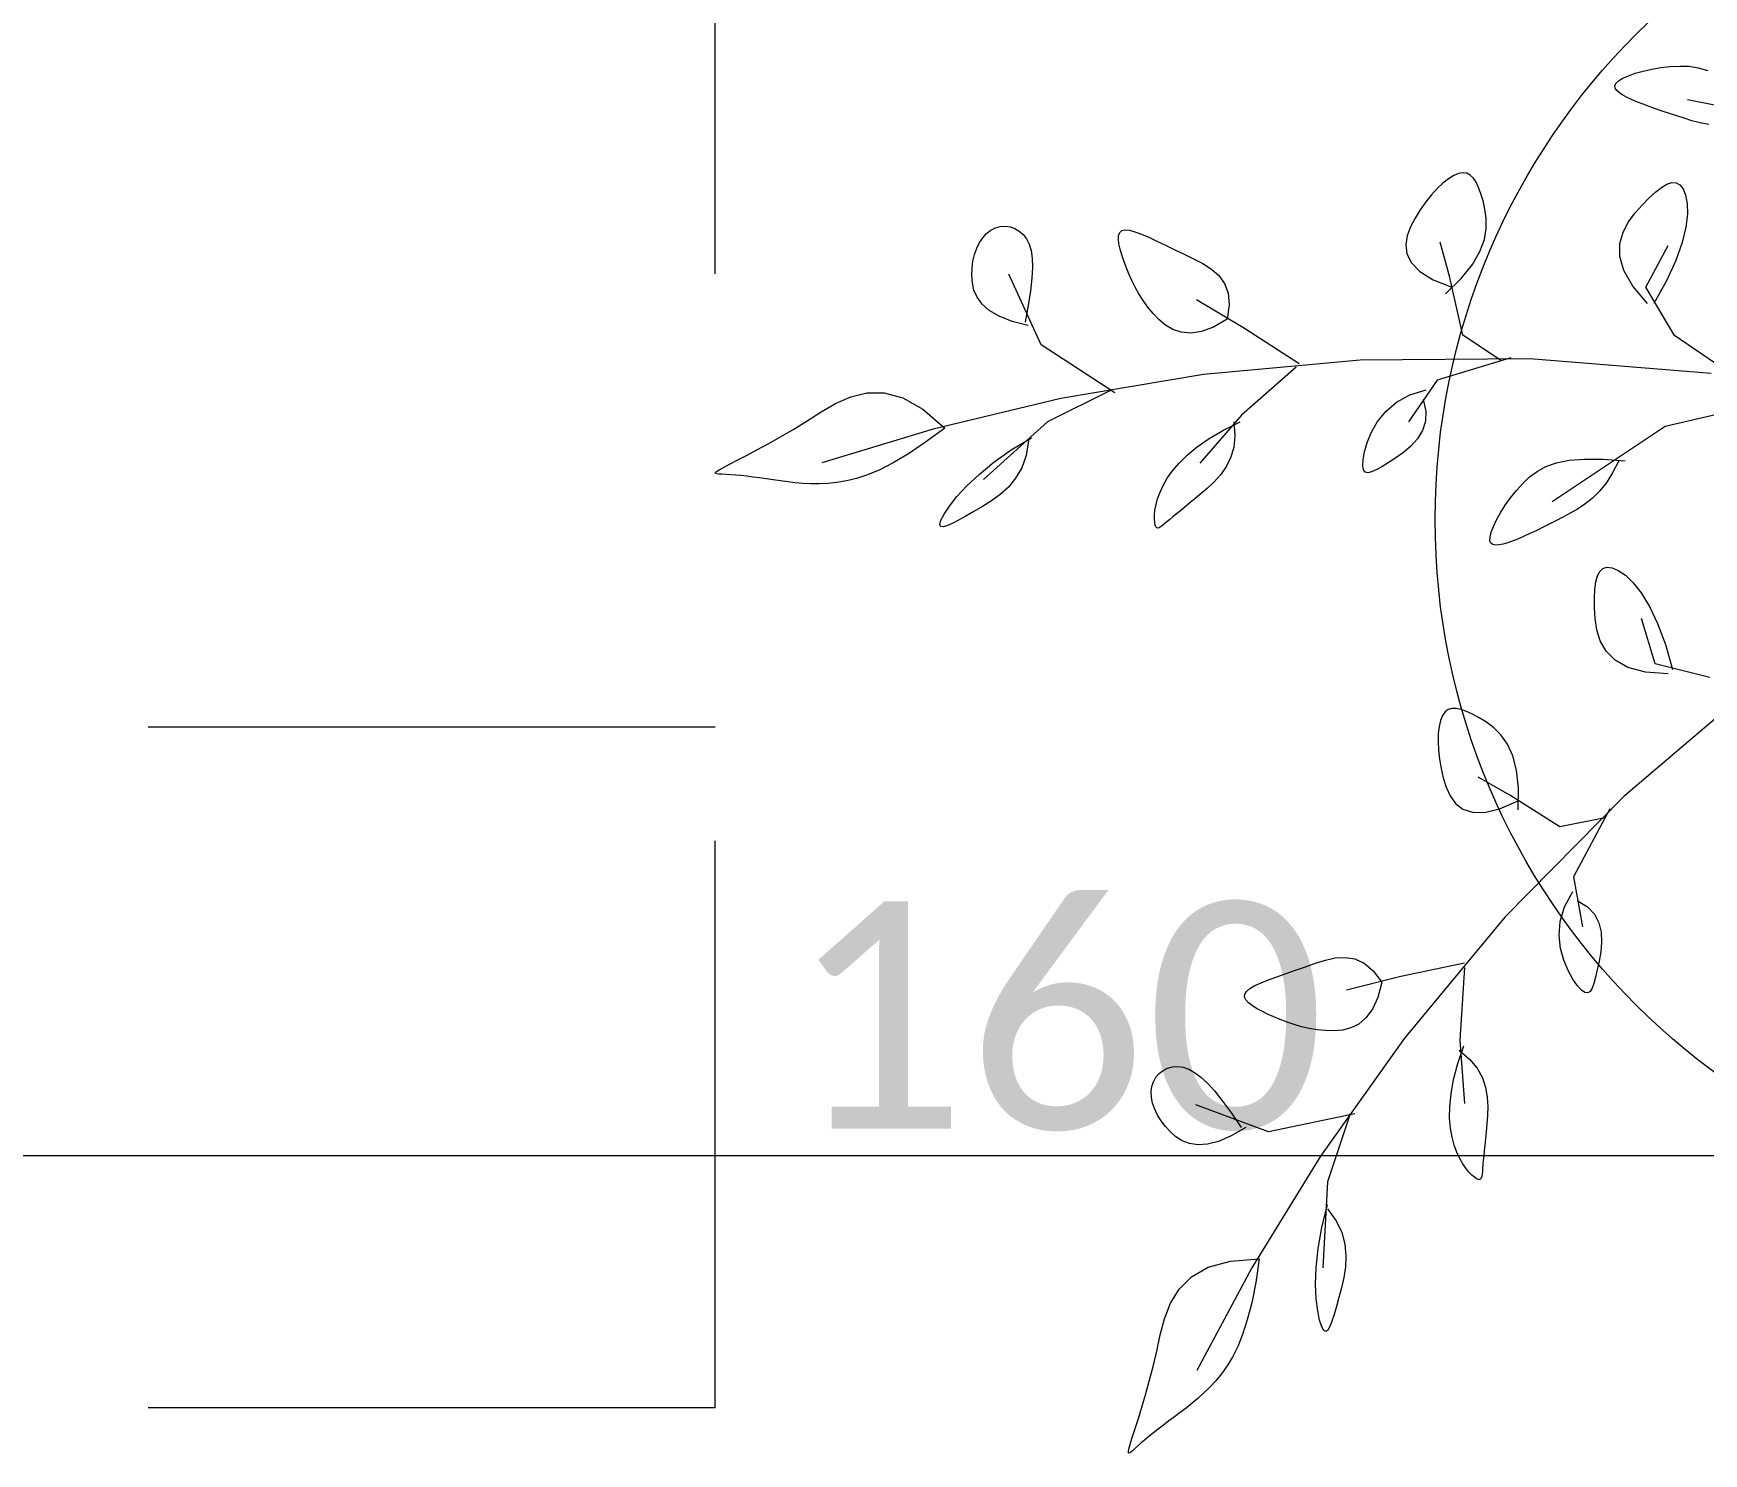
# Model space of a CAD drawing. Header units: centimetres. Extents: x -26724 to 60145, y -23645 to 6771.
# Drawn here: x -19340.1 to -19266.5, y 998.9 to 1061.5 of the extents above; entities that cross this region are included whole.
import ezdxf

# ---------------------------------------------------------------- set-up
doc = ezdxf.new("R2010")
doc.units = ezdxf.units.CM
for name, pattern in [('AUSGEZOGEN', [0]), ('DALEKOVOD_VN', [5, 2.5, -2.5]), ('PUNKT2_S9', [0.35, 0.15, -0.1, 0, -0.1])]:
    doc.linetypes.add(name, pattern=pattern)
doc.layers.add('3.IZGLED 2', color=7, linetype='Continuous', lineweight=9, true_color=0x4a4a4a)
doc.layers.add('4.KOTE', color=88, linetype='Continuous', lineweight=15)
doc.layers.add('Moebel', color=252, linetype='PUNKT2_S9', lineweight=13)
doc.styles.get("Standard").update_dxf_attribs({"font": 'calibri.ttf'})
doc.dimstyles.new('ja 1 50', dxfattribs={"dimtxt": 10, "dimasz": 5, "dimexe": 5, "dimexo": 5, "dimgap": 1, "dimtad": 1, "dimdec": 0, "dimtxsty": 'Standard', "dimblk": 'ARCHTICK', "dimcen": 2.5, "dimclrd": 256, "dimclrt": 7, "dimadec": 0, "dimazin": 0, "dimtfac": 1, "dimtdec": 0, "dimtix": 1, "dimtmove": 1, "dimatfit": 3, "dimldrblk": 'ARCHTICK', "dimfxl": 10, "dimfxlon": 1, "dimlwd": 0, "dimlwe": 9, "dimarcsym": 0})

# ---------------------------------------------------------------- blocks, each defined once
blk = doc.blocks.new('ggggt')
at = {"layer": 'Moebel', "color": 91, "linetype": 'AUSGEZOGEN', "lineweight": 18, "transparency": 33554687}
for p, q in [((1545.547, 2009.47, 13.5), (1545.733, 2009.584, 13.5)), ((1545.733, 2009.584, 13.5), (1545.983, 2009.696, 13.5)), ((1545.983, 2009.696, 13.5), (1546.287, 2009.804, 13.5)), ((1546.287, 2009.804, 13.5), (1546.634, 2009.902, 13.5)), ((1546.634, 2009.902, 13.5), (1547.014, 2009.987, 13.5)), ((1547.014, 2009.987, 13.5), (1547.417, 2010.055, 13.5)), ((1547.417, 2010.055, 13.5), (1547.831, 2010.101, 13.5)), ((1547.831, 2010.101, 13.5), (1548.246, 2010.121, 13.5)), ((1548.246, 2010.121, 13.5), (1548.656, 2010.109, 13.5)), ((1548.656, 2010.109, 13.5), (1549.066, 2010.049, 13.5)), ((1549.066, 2010.049, 13.5), (1549.488, 2009.923, 13.5)), ((1545.388, 2009.251, 13.5), (1545.434, 2009.359, 13.5)), ((1545.403, 2009.145, 13.5), (1545.388, 2009.251, 13.5)), ((1545.472, 2009.041, 13.5), (1545.403, 2009.145, 13.5)), ((1545.434, 2009.359, 13.5), (1545.547, 2009.47, 13.5)), ((1545.588, 2008.938, 13.5), (1545.472, 2009.041, 13.5)), ((1545.744, 2008.837, 13.5), (1545.588, 2008.938, 13.5)), ((1545.933, 2008.736, 13.5), (1545.744, 2008.837, 13.5)), ((1546.147, 2008.636, 13.5), (1545.933, 2008.736, 13.5)), ((1546.381, 2008.536, 13.5), (1546.147, 2008.636, 13.5)), ((1546.633, 2008.435, 13.5), (1546.381, 2008.536, 13.5)), ((1546.901, 2008.335, 13.5), (1546.633, 2008.435, 13.5)), ((1547.184, 2008.233, 13.5), (1546.901, 2008.335, 13.5)), ((1547.481, 2008.131, 13.5), (1547.184, 2008.233, 13.5)), ((1547.792, 2008.028, 13.5), (1547.481, 2008.131, 13.5)), ((1554.456, 2007.463, 13.5), (1548.584, 2008.639, 13.5)), ((1548.114, 2007.924, 13.5), (1547.792, 2008.028, 13.5)), ((1548.446, 2007.818, 13.5), (1548.114, 2007.924, 13.5)), ((1548.789, 2007.713, 13.5), (1548.446, 2007.818, 13.5)), ((1549.147, 2007.617, 13.5), (1548.789, 2007.713, 13.5)), ((1549.527, 2007.541, 13.5), (1549.147, 2007.617, 13.5)), ((1538.055, 2005.151, 13.5), (1537.809, 2004.957, 13.5)), ((1538.288, 2005.296, 13.5), (1538.055, 2005.151, 13.5)), ((1538.502, 2005.387, 13.5), (1538.288, 2005.296, 13.5)), ((1538.694, 2005.419, 13.5), (1538.502, 2005.387, 13.5)), ((1538.864, 2005.394, 13.5), (1538.694, 2005.419, 13.5)), ((1539.015, 2005.314, 13.5), (1538.864, 2005.394, 13.5)), ((1539.15, 2005.182, 13.5), (1539.015, 2005.314, 13.5)), ((1539.27, 2004.999, 13.5), (1539.15, 2005.182, 13.5)), ((1537.3, 2004.439, 13.5), (1537.049, 2004.127, 13.5)), ((1537.555, 2004.717, 13.5), (1537.3, 2004.439, 13.5)), ((1537.809, 2004.957, 13.5), (1537.555, 2004.717, 13.5)), ((1539.38, 2004.768, 13.5), (1539.27, 2004.999, 13.5)), ((1539.481, 2004.492, 13.5), (1539.38, 2004.768, 13.5)), ((1539.576, 2004.172, 13.5), (1539.481, 2004.492, 13.5)), ((1546.906, 2004.31, 13.5), (1547.188, 2004.568, 13.5)), ((1547.188, 2004.568, 13.5), (1547.447, 2004.771, 13.5)), ((1547.447, 2004.771, 13.5), (1547.684, 2004.911, 13.5)), ((1547.684, 2004.911, 13.5), (1547.898, 2004.981, 13.5)), ((1547.898, 2004.981, 13.5), (1548.088, 2004.974, 13.5)), ((1548.088, 2004.974, 13.5), (1548.253, 2004.885, 13.5)), ((1548.253, 2004.885, 13.5), (1548.394, 2004.707, 13.5)), ((1548.394, 2004.707, 13.5), (1548.507, 2004.433, 13.5)), ((1548.507, 2004.433, 13.5), (1548.577, 2004.06, 13.5)), ((1536.808, 2003.785, 13.5), (1536.582, 2003.42, 13.5)), ((1537.049, 2004.127, 13.5), (1536.808, 2003.785, 13.5)), ((1539.663, 2003.811, 13.5), (1539.576, 2004.172, 13.5)), ((1539.72, 2003.408, 13.5), (1539.663, 2003.811, 13.5)), ((1545.987, 2003.247, 13.5), (1546.286, 2003.647, 13.5)), ((1546.286, 2003.647, 13.5), (1546.603, 2004.001, 13.5)), ((1546.603, 2004.001, 13.5), (1546.906, 2004.31, 13.5)), ((1548.577, 2004.06, 13.5), (1548.587, 2003.588, 13.5)), ((1517.873, 2002.882, 13.5), (1518.075, 2002.984, 13.5)), ((1518.075, 2002.984, 13.5), (1518.289, 2003.041, 13.5)), ((1518.289, 2003.041, 13.5), (1518.507, 2003.056, 13.5)), ((1518.507, 2003.056, 13.5), (1518.724, 2003.029, 13.5)), ((1518.724, 2003.029, 13.5), (1518.934, 2002.959, 13.5)), ((1518.934, 2002.959, 13.5), (1519.129, 2002.848, 13.5)), ((1523.65, 2002.865, 13.5), (1523.791, 2002.9, 13.5)), ((1523.791, 2002.9, 13.5), (1523.986, 2002.883, 13.5)), ((1536.382, 2003.036, 13.5), (1536.234, 2002.64, 13.5)), ((1536.582, 2003.42, 13.5), (1536.382, 2003.036, 13.5)), ((1539.635, 2002.476, 13.5), (1539.72, 2002.963, 13.5)), ((1539.72, 2002.963, 13.5), (1539.72, 2003.408, 13.5)), ((1545.748, 2002.796, 13.5), (1545.987, 2003.247, 13.5)), ((1548.518, 2003.013, 13.5), (1548.354, 2002.334, 13.5)), ((1548.587, 2003.588, 13.5), (1548.518, 2003.013, 13.5)), ((1517.256, 2002.085, 13.5), (1517.377, 2002.334, 13.5)), ((1517.377, 2002.334, 13.5), (1517.522, 2002.553, 13.5)), ((1517.522, 2002.553, 13.5), (1517.687, 2002.737, 13.5)), ((1517.687, 2002.737, 13.5), (1517.873, 2002.882, 13.5)), ((1519.129, 2002.848, 13.5), (1519.305, 2002.696, 13.5)), ((1519.305, 2002.696, 13.5), (1519.453, 2002.503, 13.5)), ((1519.453, 2002.503, 13.5), (1519.569, 2002.27, 13.5)), ((1519.569, 2002.27, 13.5), (1519.651, 2001.988, 13.5)), ((1523.503, 2002.482, 13.5), (1523.511, 2002.65, 13.5)), ((1523.527, 2002.281, 13.5), (1523.503, 2002.482, 13.5)), ((1523.511, 2002.65, 13.5), (1523.558, 2002.78, 13.5)), ((1523.58, 2002.052, 13.5), (1523.527, 2002.281, 13.5)), ((1523.558, 2002.78, 13.5), (1523.65, 2002.865, 13.5)), ((1523.986, 2002.883, 13.5), (1524.23, 2002.817, 13.5)), ((1524.23, 2002.817, 13.5), (1524.517, 2002.711, 13.5)), ((1524.517, 2002.711, 13.5), (1524.842, 2002.571, 13.5)), ((1524.842, 2002.571, 13.5), (1525.199, 2002.405, 13.5)), ((1525.199, 2002.405, 13.5), (1525.581, 2002.221, 13.5)), ((1525.581, 2002.221, 13.5), (1525.982, 2002.025, 13.5)), ((1536.234, 2002.64, 13.5), (1536.169, 2002.238, 13.5)), ((1536.169, 2002.238, 13.5), (1536.22, 2001.836, 13.5)), ((1538.118, 2000.801, 13.5), (1537.692, 2002.358, 13.5)), ((1539.44, 2001.944, 13.5), (1539.635, 2002.476, 13.5)), ((1545.605, 2001.727, 13.5), (1545.607, 2002.291, 13.5)), ((1545.607, 2002.291, 13.5), (1545.748, 2002.796, 13.5)), ((1546.749, 2000.369, 13.5), (1547.737, 2002.208, 13.5)), ((1548.354, 2002.334, 13.5), (1548.077, 2001.549, 13.5)), ((1517.048, 2001.209, 13.5), (1517.09, 2001.518, 13.5)), ((1517.09, 2001.518, 13.5), (1517.159, 2001.812, 13.5)), ((1517.159, 2001.812, 13.5), (1517.256, 2002.085, 13.5)), ((1519.651, 2001.988, 13.5), (1519.699, 2001.65, 13.5)), ((1519.699, 2001.65, 13.5), (1519.71, 2001.247, 13.5)), ((1523.654, 2001.801, 13.5), (1523.58, 2002.052, 13.5)), ((1523.745, 2001.533, 13.5), (1523.654, 2001.801, 13.5)), ((1523.848, 2001.254, 13.5), (1523.745, 2001.533, 13.5)), ((1525.982, 2002.025, 13.5), (1526.398, 2001.825, 13.5)), ((1526.398, 2001.825, 13.5), (1526.818, 2001.625, 13.5)), ((1526.818, 2001.625, 13.5), (1527.227, 2001.412, 13.5)), ((1536.22, 2001.836, 13.5), (1536.417, 2001.442, 13.5)), ((1536.417, 2001.442, 13.5), (1536.792, 2001.061, 13.5)), ((1539.106, 2001.369, 13.5), (1539.44, 2001.944, 13.5)), ((1545.782, 2001.102, 13.5), (1545.605, 2001.727, 13.5)), ((1548.077, 2001.549, 13.5), (1547.67, 2000.655, 13.5)), ((1517.037, 2000.89, 13.5), (1517.048, 2001.209, 13.5)), ((1517.061, 2000.566, 13.5), (1517.037, 2000.89, 13.5)), ((1520.094, 1997.834, 13.5), (1518.676, 2000.948, 13.5)), ((1519.686, 2000.772, 13.5), (1519.624, 2000.215, 13.5)), ((1519.71, 2001.247, 13.5), (1519.686, 2000.772, 13.5)), ((1523.965, 2000.966, 13.5), (1523.848, 2001.254, 13.5)), ((1524.095, 2000.672, 13.5), (1523.965, 2000.966, 13.5)), ((1527.227, 2001.412, 13.5), (1527.603, 2001.17, 13.5)), ((1527.603, 2001.17, 13.5), (1527.927, 2000.882, 13.5)), ((1527.927, 2000.882, 13.5), (1528.178, 2000.534, 13.5)), ((1536.792, 2001.061, 13.5), (1537.376, 2000.7, 13.5)), ((1537.376, 2000.7, 13.5), (1538.2, 2000.365, 13.5)), ((1537.917, 2000.082, 13.5), (1538.608, 2000.748, 13.5)), ((1538.686, 1998.254, 13.5), (1538.118, 2000.801, 13.5)), ((1538.608, 2000.748, 13.5), (1539.106, 2001.369, 13.5)), ((1546.177, 2000.411, 13.5), (1545.782, 2001.102, 13.5)), ((1517.133, 2000.242, 13.5), (1517.061, 2000.566, 13.5)), ((1517.271, 1999.926, 13.5), (1517.133, 2000.242, 13.5)), ((1519.624, 2000.215, 13.5), (1519.524, 1999.569, 13.5)), ((1524.243, 2000.376, 13.5), (1524.095, 2000.672, 13.5)), ((1524.408, 2000.078, 13.5), (1524.243, 2000.376, 13.5)), ((1524.594, 1999.783, 13.5), (1524.408, 2000.078, 13.5)), ((1528.178, 2000.534, 13.5), (1528.337, 2000.108, 13.5)), ((1528.337, 2000.108, 13.5), (1528.384, 1999.588, 13.5)), ((1546.831, 1999.65, 13.5), (1546.177, 2000.411, 13.5)), ((1548.024, 1998.246, 13.5), (1546.749, 2000.369, 13.5)), ((1547.67, 2000.655, 13.5), (1547.114, 1999.65, 13.5)), ((1517.491, 1999.624, 13.5), (1517.271, 1999.926, 13.5)), ((1517.81, 1999.342, 13.5), (1517.491, 1999.624, 13.5)), ((1518.244, 1999.087, 13.5), (1517.81, 1999.342, 13.5)), ((1519.524, 1999.569, 13.5), (1519.385, 1998.825, 13.5)), ((1524.801, 1999.492, 13.5), (1524.594, 1999.783, 13.5)), ((1525.032, 1999.209, 13.5), (1524.801, 1999.492, 13.5)), ((1525.289, 1998.939, 13.5), (1525.032, 1999.209, 13.5)), ((1529.066, 1998.545, 13.5), (1526.943, 1999.82, 13.5)), ((1528.384, 1999.588, 13.5), (1528.298, 1998.959, 13.5)), ((1518.811, 1998.865, 13.5), (1518.244, 1999.087, 13.5)), ((1519.527, 1998.683, 13.5), (1518.811, 1998.865, 13.5)), ((1525.578, 1998.698, 13.5), (1525.289, 1998.939, 13.5)), ((1525.903, 1998.505, 13.5), (1525.578, 1998.698, 13.5)), ((1526.272, 1998.381, 13.5), (1525.903, 1998.505, 13.5)), ((1527.697, 1998.615, 13.5), (1527.163, 1998.417, 13.5)), ((1528.298, 1998.959, 13.5), (1527.697, 1998.615, 13.5)), ((1528.298, 1998.959, 13.5), (1528.298, 1998.959, 13.5)), ((1531.472, 1996.987, 13.5), (1529.066, 1998.545, 13.5)), ((1523.349, 1995.709, 13.5), (1520.094, 1997.834, 13.5)), ((1526.69, 1998.345, 13.5), (1526.272, 1998.381, 13.5)), ((1527.163, 1998.417, 13.5), (1526.69, 1998.345, 13.5)), ((1540.385, 1997.121, 13.5), (1538.686, 1998.254, 13.5)), ((1550.713, 1996.405, 13.5), (1548.024, 1998.246, 13.5)), ((1534.162, 1997.149, 13.5), (1527.256, 1996.516, 13.5)), ((1541.636, 1997.214, 13.5), (1534.162, 1997.149, 13.5)), ((1540.809, 1997.262, 13.5), (1537.556, 1996.274, 13.5)), ((1549.633, 1996.568, 13.5), (1541.636, 1997.214, 13.5)), ((1527.256, 1996.516, 13.5), (1520.966, 1995.456, 13.5)), ((1531.331, 1996.846, 13.5), (1528.928, 1994.726, 13.5)), ((1537.556, 1996.274, 13.5), (1536.285, 1994.436, 13.5)), ((1511.032, 1995.243, 13.5), (1511.702, 1995.54, 13.5)), ((1511.702, 1995.54, 13.5), (1512.413, 1995.714, 13.5)), ((1512.413, 1995.714, 13.5), (1513.175, 1995.714, 13.5)), ((1513.175, 1995.714, 13.5), (1513.996, 1995.489, 13.5)), ((1523.208, 1995.851, 13.5), (1520.379, 1994.438, 13.5)), ((1535.756, 1995.294, 13.5), (1536.347, 1995.619, 13.5)), ((1536.347, 1995.619, 13.5), (1537.072, 1995.839, 13.5)), ((1509.78, 1994.483, 13.5), (1510.395, 1994.873, 13.5)), ((1510.395, 1994.873, 13.5), (1511.032, 1995.243, 13.5)), ((1513.996, 1995.489, 13.5), (1514.885, 1994.988, 13.5)), ((1514.885, 1994.988, 13.5), (1515.852, 1994.159, 13.5)), ((1520.966, 1995.456, 13.5), (1515.34, 1994.111, 13.5)), ((1534.922, 1994.447, 13.5), (1535.285, 1994.894, 13.5)), ((1535.285, 1994.894, 13.5), (1535.756, 1995.294, 13.5)), ((1536.931, 1995.415, 13.5), (1537.062, 1994.91, 13.5)), ((1537.062, 1994.91, 13.5), (1537.047, 1994.456, 13.5)), ((1553.004, 1995.474, 13.5), (1547.603, 1994.232, 13.5)), ((1508.609, 1993.775, 13.5), (1509.184, 1994.114, 13.5)), ((1509.184, 1994.114, 13.5), (1509.78, 1994.483, 13.5)), ((1515.34, 1994.111, 13.5), (1510.424, 1992.623, 13.5)), ((1515.852, 1994.159, 13.5), (1515.002, 1993.534, 13.5)), ((1515.852, 1994.159, 13.5), (1515.852, 1994.159, 13.5)), ((1520.379, 1994.438, 13.5), (1517.552, 1991.894, 13.5)), ((1528.928, 1994.726, 13.5), (1527.09, 1992.605, 13.5)), ((1527.502, 1993.692, 13.5), (1528.13, 1994.061, 13.5)), ((1528.13, 1994.061, 13.5), (1528.868, 1994.431, 13.5)), ((1528.585, 1994.431, 13.5), (1528.635, 1993.833, 13.5)), ((1534.654, 1993.98, 13.5), (1534.922, 1994.447, 13.5)), ((1537.047, 1994.456, 13.5), (1536.914, 1994.049, 13.5)), ((1547.603, 1994.232, 13.5), (1542.619, 1990.912, 13.5)), ((1507.561, 1993.192, 13.5), (1508.066, 1993.468, 13.5)), ((1508.066, 1993.468, 13.5), (1508.609, 1993.775, 13.5)), ((1515.002, 1993.534, 13.5), (1514.247, 1993.029, 13.5)), ((1518.78, 1993.194, 13.5), (1519.673, 1993.732, 13.5)), ((1519.531, 1993.59, 13.5), (1519.428, 1992.952, 13.5)), ((1526.535, 1992.968, 13.5), (1526.974, 1993.327, 13.5)), ((1526.974, 1993.327, 13.5), (1527.502, 1993.692, 13.5)), ((1528.635, 1993.833, 13.5), (1528.583, 1993.308, 13.5)), ((1534.352, 1993.105, 13.5), (1534.468, 1993.523, 13.5)), ((1534.468, 1993.523, 13.5), (1534.654, 1993.98, 13.5)), ((1536.397, 1993.368, 13.5), (1536.068, 1993.088, 13.5)), ((1536.688, 1993.688, 13.5), (1536.397, 1993.368, 13.5)), ((1536.914, 1994.049, 13.5), (1536.688, 1993.688, 13.5)), ((1506.36, 1992.564, 13.5), (1506.7, 1992.74, 13.5)), ((1506.7, 1992.74, 13.5), (1507.103, 1992.949, 13.5)), ((1507.103, 1992.949, 13.5), (1507.561, 1993.192, 13.5)), ((1513.576, 1992.629, 13.5), (1512.977, 1992.323, 13.5)), ((1514.247, 1993.029, 13.5), (1513.576, 1992.629, 13.5)), ((1517.356, 1992.118, 13.5), (1518.01, 1992.652, 13.5)), ((1518.01, 1992.652, 13.5), (1518.78, 1993.194, 13.5)), ((1519.428, 1992.952, 13.5), (1519.236, 1992.408, 13.5)), ((1525.886, 1992.275, 13.5), (1526.175, 1992.617, 13.5)), ((1526.175, 1992.617, 13.5), (1526.535, 1992.968, 13.5)), ((1528.448, 1992.847, 13.5), (1528.248, 1992.445, 13.5)), ((1528.583, 1993.308, 13.5), (1528.448, 1992.847, 13.5)), ((1534.279, 1992.489, 13.5), (1534.293, 1992.752, 13.5)), ((1534.293, 1992.752, 13.5), (1534.352, 1993.105, 13.5)), ((1535.401, 1992.633, 13.5), (1535.113, 1992.456, 13.5)), ((1535.727, 1992.844, 13.5), (1535.401, 1992.633, 13.5)), ((1536.068, 1993.088, 13.5), (1535.727, 1992.844, 13.5)), ((1542.351, 1992.459, 13.5), (1542.815, 1992.623, 13.5)), ((1542.815, 1992.623, 13.5), (1543.376, 1992.737, 13.5)), ((1543.376, 1992.737, 13.5), (1544.055, 1992.794, 13.5)), ((1544.055, 1992.794, 13.5), (1544.871, 1992.79, 13.5)), ((1544.871, 1992.79, 13.5), (1545.846, 1992.719, 13.5)), ((1545.563, 1992.719, 13.5), (1545.289, 1992.184, 13.5)), ((1505.73, 1992.187, 13.5), (1505.782, 1992.239, 13.5)), ((1505.736, 1992.155, 13.5), (1505.73, 1992.187, 13.5)), ((1505.794, 1992.137, 13.5), (1505.736, 1992.155, 13.5)), ((1505.782, 1992.239, 13.5), (1505.901, 1992.316, 13.5)), ((1505.897, 1992.128, 13.5), (1505.794, 1992.137, 13.5)), ((1506.038, 1992.123, 13.5), (1505.897, 1992.128, 13.5)), ((1505.901, 1992.316, 13.5), (1506.092, 1992.423, 13.5)), ((1506.21, 1992.116, 13.5), (1506.038, 1992.123, 13.5)), ((1506.092, 1992.423, 13.5), (1506.36, 1992.564, 13.5)), ((1506.408, 1992.104, 13.5), (1506.21, 1992.116, 13.5)), ((1506.627, 1992.086, 13.5), (1506.408, 1992.104, 13.5)), ((1506.867, 1992.062, 13.5), (1506.627, 1992.086, 13.5)), ((1507.124, 1992.033, 13.5), (1506.867, 1992.062, 13.5)), ((1507.397, 1992, 13.5), (1507.124, 1992.033, 13.5)), ((1507.683, 1991.962, 13.5), (1507.397, 1992, 13.5)), ((1507.98, 1991.922, 13.5), (1507.683, 1991.962, 13.5)), ((1508.285, 1991.879, 13.5), (1507.98, 1991.922, 13.5)), ((1508.599, 1991.834, 13.5), (1508.285, 1991.879, 13.5)), ((1511.955, 1991.934, 13.5), (1511.509, 1991.827, 13.5)), ((1512.441, 1992.095, 13.5), (1511.955, 1991.934, 13.5)), ((1512.977, 1992.323, 13.5), (1512.441, 1992.095, 13.5)), ((1516.814, 1991.608, 13.5), (1517.356, 1992.118, 13.5)), ((1518.971, 1991.947, 13.5), (1518.649, 1991.557, 13.5)), ((1519.236, 1992.408, 13.5), (1518.971, 1991.947, 13.5)), ((1525.475, 1991.628, 13.5), (1525.655, 1991.945, 13.5)), ((1525.655, 1991.945, 13.5), (1525.886, 1992.275, 13.5)), ((1528, 1992.094, 13.5), (1527.722, 1991.786, 13.5)), ((1528.248, 1992.445, 13.5), (1528, 1992.094, 13.5)), ((1534.31, 1992.313, 13.5), (1534.279, 1992.489, 13.5)), ((1534.385, 1992.216, 13.5), (1534.31, 1992.313, 13.5)), ((1534.502, 1992.189, 13.5), (1534.385, 1992.216, 13.5)), ((1534.663, 1992.226, 13.5), (1534.502, 1992.189, 13.5)), ((1534.867, 1992.317, 13.5), (1534.663, 1992.226, 13.5)), ((1535.113, 1992.456, 13.5), (1534.867, 1992.317, 13.5)), ((1541.332, 1991.721, 13.5), (1541.63, 1992.002, 13.5)), ((1541.63, 1992.002, 13.5), (1541.962, 1992.25, 13.5)), ((1541.962, 1992.25, 13.5), (1542.351, 1992.459, 13.5)), ((1545.289, 1992.184, 13.5), (1544.999, 1991.736, 13.5)), ((1508.92, 1991.79, 13.5), (1508.599, 1991.834, 13.5)), ((1509.25, 1991.751, 13.5), (1508.92, 1991.79, 13.5)), ((1509.591, 1991.721, 13.5), (1509.25, 1991.751, 13.5)), ((1509.945, 1991.703, 13.5), (1509.591, 1991.721, 13.5)), ((1510.312, 1991.701, 13.5), (1509.945, 1991.703, 13.5)), ((1510.693, 1991.718, 13.5), (1510.312, 1991.701, 13.5)), ((1511.091, 1991.758, 13.5), (1510.693, 1991.718, 13.5)), ((1511.509, 1991.827, 13.5), (1511.091, 1991.758, 13.5)), ((1516.049, 1990.716, 13.5), (1516.38, 1991.135, 13.5)), ((1516.38, 1991.135, 13.5), (1516.814, 1991.608, 13.5)), ((1518.287, 1991.227, 13.5), (1517.902, 1990.946, 13.5)), ((1518.649, 1991.557, 13.5), (1518.287, 1991.227, 13.5)), ((1525.231, 1991.044, 13.5), (1525.335, 1991.327, 13.5)), ((1525.335, 1991.327, 13.5), (1525.475, 1991.628, 13.5)), ((1527.149, 1991.273, 13.5), (1526.887, 1991.054, 13.5)), ((1527.432, 1991.515, 13.5), (1527.149, 1991.273, 13.5)), ((1527.722, 1991.786, 13.5), (1527.432, 1991.515, 13.5)), ((1540.792, 1991.087, 13.5), (1541.053, 1991.413, 13.5)), ((1541.053, 1991.413, 13.5), (1541.332, 1991.721, 13.5)), ((1544.695, 1991.364, 13.5), (1544.381, 1991.056, 13.5)), ((1544.999, 1991.736, 13.5), (1544.695, 1991.364, 13.5)), ((1515.817, 1990.363, 13.5), (1516.049, 1990.716, 13.5)), ((1517.129, 1990.48, 13.5), (1516.772, 1990.276, 13.5)), ((1517.511, 1990.7, 13.5), (1517.129, 1990.48, 13.5)), ((1517.902, 1990.946, 13.5), (1517.511, 1990.7, 13.5)), ((1525.091, 1990.332, 13.5), (1525.113, 1990.544, 13.5)), ((1525.113, 1990.544, 13.5), (1525.159, 1990.782, 13.5)), ((1525.159, 1990.782, 13.5), (1525.231, 1991.044, 13.5)), ((1526.06, 1990.372, 13.5), (1525.903, 1990.243, 13.5)), ((1526.236, 1990.516, 13.5), (1526.06, 1990.372, 13.5)), ((1526.432, 1990.677, 13.5), (1526.236, 1990.516, 13.5)), ((1526.649, 1990.856, 13.5), (1526.432, 1990.677, 13.5)), ((1526.887, 1991.054, 13.5), (1526.649, 1990.856, 13.5)), ((1540.171, 1990.111, 13.5), (1540.347, 1990.426, 13.5)), ((1540.347, 1990.426, 13.5), (1540.556, 1990.755, 13.5)), ((1540.556, 1990.755, 13.5), (1540.792, 1991.087, 13.5)), ((1543.419, 1990.402, 13.5), (1543.102, 1990.234, 13.5)), ((1543.74, 1990.587, 13.5), (1543.419, 1990.402, 13.5)), ((1544.062, 1990.801, 13.5), (1543.74, 1990.587, 13.5)), ((1544.381, 1991.056, 13.5), (1544.062, 1990.801, 13.5)), ((1515.63, 1989.913, 13.5), (1515.679, 1990.092, 13.5)), ((1515.662, 1989.82, 13.5), (1515.63, 1989.913, 13.5)), ((1515.768, 1989.802, 13.5), (1515.662, 1989.82, 13.5)), ((1515.679, 1990.092, 13.5), (1515.817, 1990.363, 13.5)), ((1515.94, 1989.849, 13.5), (1515.768, 1989.802, 13.5)), ((1516.17, 1989.95, 13.5), (1515.94, 1989.849, 13.5)), ((1516.45, 1990.096, 13.5), (1516.17, 1989.95, 13.5)), ((1516.772, 1990.276, 13.5), (1516.45, 1990.096, 13.5)), ((1525.088, 1990.15, 13.5), (1525.091, 1990.332, 13.5)), ((1525.1, 1989.999, 13.5), (1525.088, 1990.15, 13.5)), ((1525.123, 1989.884, 13.5), (1525.1, 1989.999, 13.5)), ((1525.153, 1989.804, 13.5), (1525.123, 1989.884, 13.5)), ((1525.191, 1989.76, 13.5), (1525.153, 1989.804, 13.5)), ((1525.237, 1989.746, 13.5), (1525.191, 1989.76, 13.5)), ((1525.294, 1989.76, 13.5), (1525.237, 1989.746, 13.5)), ((1525.361, 1989.798, 13.5), (1525.294, 1989.76, 13.5)), ((1525.441, 1989.857, 13.5), (1525.361, 1989.798, 13.5)), ((1525.534, 1989.933, 13.5), (1525.441, 1989.857, 13.5)), ((1525.641, 1990.025, 13.5), (1525.534, 1989.933, 13.5)), ((1525.764, 1990.127, 13.5), (1525.641, 1990.025, 13.5)), ((1525.903, 1990.243, 13.5), (1525.764, 1990.127, 13.5)), ((1539.935, 1989.564, 13.5), (1540.032, 1989.82, 13.5)), ((1540.032, 1989.82, 13.5), (1540.171, 1990.111, 13.5)), ((1541.916, 1989.635, 13.5), (1541.644, 1989.506, 13.5)), ((1542.198, 1989.773, 13.5), (1541.916, 1989.635, 13.5)), ((1542.49, 1989.919, 13.5), (1542.198, 1989.773, 13.5)), ((1542.792, 1990.073, 13.5), (1542.49, 1989.919, 13.5)), ((1543.102, 1990.234, 13.5), (1542.792, 1990.073, 13.5)), ((1539.882, 1989.193, 13.5), (1539.884, 1989.352, 13.5)), ((1539.926, 1989.084, 13.5), (1539.882, 1989.193, 13.5)), ((1539.884, 1989.352, 13.5), (1539.935, 1989.564, 13.5)), ((1540.012, 1989.02, 13.5), (1539.926, 1989.084, 13.5)), ((1540.135, 1988.995, 13.5), (1540.012, 1989.02, 13.5)), ((1540.289, 1989.005, 13.5), (1540.135, 1988.995, 13.5)), ((1540.471, 1989.043, 13.5), (1540.289, 1989.005, 13.5)), ((1540.675, 1989.105, 13.5), (1540.471, 1989.043, 13.5)), ((1540.898, 1989.186, 13.5), (1540.675, 1989.105, 13.5)), ((1541.134, 1989.281, 13.5), (1540.898, 1989.186, 13.5)), ((1541.383, 1989.388, 13.5), (1541.134, 1989.281, 13.5)), ((1541.644, 1989.506, 13.5), (1541.383, 1989.388, 13.5)), ((1544.55, 1987.372, 13.5), (1544.619, 1987.639, 13.5)), ((1544.619, 1987.639, 13.5), (1544.72, 1987.839, 13.5)), ((1544.72, 1987.839, 13.5), (1544.859, 1987.969, 13.5)), ((1544.859, 1987.969, 13.5), (1545.039, 1988.023, 13.5)), ((1545.039, 1988.023, 13.5), (1545.265, 1987.997, 13.5)), ((1545.265, 1987.997, 13.5), (1545.539, 1987.883, 13.5)), ((1545.539, 1987.883, 13.5), (1545.851, 1987.669, 13.5)), ((1545.851, 1987.669, 13.5), (1546.192, 1987.342, 13.5)), ((1544.494, 1986.664, 13.5), (1544.51, 1987.046, 13.5)), ((1544.51, 1987.046, 13.5), (1544.55, 1987.372, 13.5)), ((1546.192, 1987.342, 13.5), (1546.55, 1986.887, 13.5)), ((1546.55, 1986.887, 13.5), (1546.915, 1986.291, 13.5)), ((1544.498, 1986.231, 13.5), (1544.494, 1986.664, 13.5)), ((1544.523, 1985.757, 13.5), (1544.498, 1986.231, 13.5)), ((1546.915, 1986.291, 13.5), (1547.274, 1985.539, 13.5)), ((1544.595, 1985.262, 13.5), (1544.523, 1985.757, 13.5)), ((1544.745, 1984.774, 13.5), (1544.595, 1985.262, 13.5)), ((1547.169, 1983.766, 13.5), (1546.568, 1985.765, 13.5)), ((1547.274, 1985.539, 13.5), (1547.618, 1984.619, 13.5)), ((1545.003, 1984.317, 13.5), (1544.745, 1984.774, 13.5)), ((1547.618, 1984.619, 13.5), (1547.935, 1983.516, 13.5)), ((1545.4, 1983.918, 13.5), (1545.003, 1984.317, 13.5)), ((1545.967, 1983.6, 13.5), (1545.4, 1983.918, 13.5)), ((1549.572, 1983.166, 13.5), (1547.169, 1983.766, 13.5)), ((1551.896, 1983.117, 13.5), (1545.785, 1977.92, 13.5)), ((1546.735, 1983.391, 13.5), (1545.967, 1983.6, 13.5)), ((1547.735, 1983.316, 13.5), (1546.735, 1983.391, 13.5)), ((1537.902, 1981.642, 13.5), (1537.789, 1981.483, 13.5)), ((1538.04, 1981.744, 13.5), (1537.902, 1981.642, 13.5)), ((1538.203, 1981.794, 13.5), (1538.04, 1981.744, 13.5)), ((1538.392, 1981.796, 13.5), (1538.203, 1981.794, 13.5)), ((1538.607, 1981.752, 13.5), (1538.392, 1981.796, 13.5)), ((1538.848, 1981.666, 13.5), (1538.607, 1981.752, 13.5)), ((1539.115, 1981.542, 13.5), (1538.848, 1981.666, 13.5)), ((1539.408, 1981.383, 13.5), (1539.115, 1981.542, 13.5)), ((1537.64, 1981, 13.5), (1537.603, 1980.688, 13.5)), ((1537.702, 1981.267, 13.5), (1537.64, 1981, 13.5)), ((1537.789, 1981.483, 13.5), (1537.702, 1981.267, 13.5)), ((1539.725, 1981.19, 13.5), (1539.408, 1981.383, 13.5)), ((1540.05, 1980.945, 13.5), (1539.725, 1981.19, 13.5)), ((1540.364, 1980.63, 13.5), (1540.05, 1980.945, 13.5)), ((1537.603, 1980.688, 13.5), (1537.593, 1980.34, 13.5)), ((1537.593, 1980.34, 13.5), (1537.61, 1979.963, 13.5)), ((1540.649, 1980.226, 13.5), (1540.364, 1980.63, 13.5)), ((1540.887, 1979.712, 13.5), (1540.649, 1980.226, 13.5)), ((1537.61, 1979.963, 13.5), (1537.653, 1979.565, 13.5)), ((1537.653, 1979.565, 13.5), (1537.724, 1979.153, 13.5)), ((1541.058, 1979.069, 13.5), (1540.887, 1979.712, 13.5)), ((1537.724, 1979.153, 13.5), (1537.823, 1978.735, 13.5)), ((1537.823, 1978.735, 13.5), (1537.952, 1978.321, 13.5)), ((1540.761, 1977.969, 13.5), (1539.359, 1978.768, 13.5)), ((1541.144, 1978.278, 13.5), (1541.058, 1979.069, 13.5)), ((1537.952, 1978.321, 13.5), (1538.128, 1977.936, 13.5)), ((1538.128, 1977.936, 13.5), (1538.367, 1977.606, 13.5)), ((1545.785, 1977.92, 13.5), (1540.545, 1972.589, 13.5)), ((1542.963, 1976.57, 13.5), (1540.761, 1977.969, 13.5)), ((1541.127, 1977.319, 13.5), (1541.144, 1978.278, 13.5)), ((1538.367, 1977.606, 13.5), (1538.686, 1977.358, 13.5)), ((1538.686, 1977.358, 13.5), (1539.105, 1977.219, 13.5)), ((1539.105, 1977.219, 13.5), (1539.639, 1977.214, 13.5)), ((1539.639, 1977.214, 13.5), (1540.307, 1977.372, 13.5)), ((1540.307, 1977.372, 13.5), (1541.127, 1977.718, 13.5)), ((1545.166, 1977.369, 13.5), (1543.564, 1974.371, 13.5)), ((1544.966, 1976.969, 13.5), (1542.963, 1976.57, 13.5)), ((1543.564, 1974.371, 13.5), (1543.965, 1972.172, 13.5)), ((1543.173, 1973.052, 13.5), (1543.53, 1973.72, 13.5)), ((1542.984, 1972.405, 13.5), (1543.173, 1973.052, 13.5)), ((1543.73, 1973.321, 13.5), (1544.179, 1973.056, 13.5)), ((1544.179, 1973.056, 13.5), (1544.49, 1972.725, 13.5)), ((1544.49, 1972.725, 13.5), (1544.683, 1972.343, 13.5)), ((1540.545, 1972.589, 13.5), (1536.11, 1967.258, 13.5)), ((1542.934, 1971.789, 13.5), (1542.984, 1972.405, 13.5)), ((1544.683, 1972.343, 13.5), (1544.779, 1971.927, 13.5)), ((1542.994, 1971.215, 13.5), (1542.934, 1971.789, 13.5)), ((1544.8, 1971.496, 13.5), (1544.765, 1971.065, 13.5)), ((1544.779, 1971.927, 13.5), (1544.8, 1971.496, 13.5)), ((1531.749, 1970.405, 13.5), (1532.188, 1970.561, 13.5)), ((1532.188, 1970.561, 13.5), (1532.627, 1970.699, 13.5)), ((1532.627, 1970.699, 13.5), (1533.064, 1970.794, 13.5)), ((1533.064, 1970.794, 13.5), (1533.497, 1970.82, 13.5)), ((1533.497, 1970.82, 13.5), (1533.921, 1970.751, 13.5)), ((1533.921, 1970.751, 13.5), (1534.335, 1970.562, 13.5)), ((1534.335, 1970.562, 13.5), (1534.735, 1970.228, 13.5)), ((1538.758, 1970.572, 13.5), (1535.955, 1969.973, 13.5)), ((1543.134, 1970.696, 13.5), (1542.994, 1971.215, 13.5)), ((1543.326, 1970.242, 13.5), (1543.134, 1970.696, 13.5)), ((1544.696, 1970.651, 13.5), (1544.615, 1970.272, 13.5)), ((1544.765, 1971.065, 13.5), (1544.696, 1970.651, 13.5)), ((1529.793, 1969.702, 13.5), (1530.122, 1969.833, 13.5)), ((1530.122, 1969.833, 13.5), (1530.491, 1969.967, 13.5)), ((1530.491, 1969.967, 13.5), (1530.891, 1970.107, 13.5)), ((1530.891, 1970.107, 13.5), (1531.314, 1970.253, 13.5)), ((1531.314, 1970.253, 13.5), (1531.749, 1970.405, 13.5)), ((1535.955, 1969.973, 13.5), (1533.552, 1969.373, 13.5)), ((1534.735, 1970.228, 13.5), (1535.119, 1969.722, 13.5)), ((1538.758, 1970.372, 13.5), (1538.558, 1967.174, 13.5)), ((1543.54, 1969.863, 13.5), (1543.326, 1970.242, 13.5)), ((1543.747, 1969.572, 13.5), (1543.54, 1969.863, 13.5)), ((1544.536, 1969.943, 13.5), (1544.46, 1969.671, 13.5)), ((1544.615, 1970.272, 13.5), (1544.536, 1969.943, 13.5)), ((1529.066, 1969.073, 13.5), (1529.071, 1969.197, 13.5)), ((1529.124, 1968.948, 13.5), (1529.066, 1969.073, 13.5)), ((1529.071, 1969.197, 13.5), (1529.145, 1969.322, 13.5)), ((1529.145, 1969.322, 13.5), (1529.296, 1969.448, 13.5)), ((1529.296, 1969.448, 13.5), (1529.515, 1969.574, 13.5)), ((1529.515, 1969.574, 13.5), (1529.793, 1969.702, 13.5)), ((1534.938, 1969.054, 13.5), (1534.7, 1968.536, 13.5)), ((1535.119, 1969.722, 13.5), (1534.938, 1969.054, 13.5)), ((1535.119, 1969.722, 13.5), (1535.119, 1969.722, 13.5)), ((1543.924, 1969.377, 13.5), (1543.747, 1969.572, 13.5)), ((1544.07, 1969.274, 13.5), (1543.924, 1969.377, 13.5)), ((1544.191, 1969.258, 13.5), (1544.07, 1969.274, 13.5)), ((1544.293, 1969.322, 13.5), (1544.191, 1969.258, 13.5)), ((1544.381, 1969.462, 13.5), (1544.293, 1969.322, 13.5)), ((1544.46, 1969.671, 13.5), (1544.381, 1969.462, 13.5)), ((1529.237, 1968.823, 13.5), (1529.124, 1968.948, 13.5)), ((1529.397, 1968.698, 13.5), (1529.237, 1968.823, 13.5)), ((1529.596, 1968.573, 13.5), (1529.397, 1968.698, 13.5)), ((1529.826, 1968.448, 13.5), (1529.596, 1968.573, 13.5)), ((1530.08, 1968.323, 13.5), (1529.826, 1968.448, 13.5)), ((1530.35, 1968.198, 13.5), (1530.08, 1968.323, 13.5)), ((1534.7, 1968.536, 13.5), (1534.416, 1968.152, 13.5)), ((1530.636, 1968.077, 13.5), (1530.35, 1968.198, 13.5)), ((1530.936, 1967.962, 13.5), (1530.636, 1968.077, 13.5)), ((1531.25, 1967.856, 13.5), (1530.936, 1967.962, 13.5)), ((1531.577, 1967.763, 13.5), (1531.25, 1967.856, 13.5)), ((1531.917, 1967.686, 13.5), (1531.577, 1967.763, 13.5)), ((1532.269, 1967.627, 13.5), (1531.917, 1967.686, 13.5)), ((1532.633, 1967.59, 13.5), (1532.269, 1967.627, 13.5)), ((1533.006, 1967.58, 13.5), (1532.633, 1967.59, 13.5)), ((1533.381, 1967.614, 13.5), (1533.006, 1967.58, 13.5)), ((1533.747, 1967.708, 13.5), (1533.381, 1967.614, 13.5)), ((1534.095, 1967.881, 13.5), (1533.747, 1967.708, 13.5)), ((1534.416, 1968.152, 13.5), (1534.095, 1967.881, 13.5)), ((1536.11, 1967.258, 13.5), (1532.412, 1962.061, 13.5)), ((1538.464, 1966.14, 13.5), (1538.724, 1966.924, 13.5)), ((1538.558, 1967.174, 13.5), (1538.758, 1964.375, 13.5)), ((1538.281, 1965.435, 13.5), (1538.464, 1966.14, 13.5)), ((1538.524, 1966.724, 13.5), (1538.982, 1966.336, 13.5)), ((1538.982, 1966.336, 13.5), (1539.317, 1965.928, 13.5)), ((1524.974, 1965.124, 13.5), (1525.045, 1965.339, 13.5)), ((1525.045, 1965.339, 13.5), (1525.155, 1965.531, 13.5)), ((1525.155, 1965.531, 13.5), (1525.299, 1965.696, 13.5)), ((1525.299, 1965.696, 13.5), (1525.472, 1965.83, 13.5)), ((1525.472, 1965.83, 13.5), (1525.67, 1965.929, 13.5)), ((1525.67, 1965.929, 13.5), (1525.886, 1965.989, 13.5)), ((1525.886, 1965.989, 13.5), (1526.118, 1966.005, 13.5)), ((1526.118, 1966.005, 13.5), (1526.359, 1965.974, 13.5)), ((1526.359, 1965.974, 13.5), (1526.606, 1965.891, 13.5)), ((1526.606, 1965.891, 13.5), (1526.863, 1965.75, 13.5)), ((1526.863, 1965.75, 13.5), (1527.136, 1965.544, 13.5)), ((1527.136, 1965.544, 13.5), (1527.429, 1965.268, 13.5)), ((1538.165, 1964.804, 13.5), (1538.281, 1965.435, 13.5)), ((1539.317, 1965.928, 13.5), (1539.547, 1965.507, 13.5)), ((1539.547, 1965.507, 13.5), (1539.69, 1965.081, 13.5)), ((1524.945, 1964.891, 13.5), (1524.974, 1965.124, 13.5)), ((1524.958, 1964.643, 13.5), (1524.945, 1964.891, 13.5)), ((1525.011, 1964.387, 13.5), (1524.958, 1964.643, 13.5)), ((1527.429, 1965.268, 13.5), (1527.748, 1964.914, 13.5)), ((1527.748, 1964.914, 13.5), (1528.097, 1964.477, 13.5)), ((1538.109, 1964.239, 13.5), (1538.165, 1964.804, 13.5)), ((1539.69, 1965.081, 13.5), (1539.763, 1964.657, 13.5)), ((1539.763, 1964.657, 13.5), (1539.784, 1964.243, 13.5)), ((1525.101, 1964.125, 13.5), (1525.011, 1964.387, 13.5)), ((1525.226, 1963.863, 13.5), (1525.101, 1964.125, 13.5)), ((1525.384, 1963.606, 13.5), (1525.226, 1963.863, 13.5)), ((1530.113, 1963.125, 13.5), (1526.909, 1964.325, 13.5)), ((1528.097, 1964.477, 13.5), (1528.484, 1963.95, 13.5)), ((1528.484, 1963.95, 13.5), (1528.912, 1963.325, 13.5)), ((1533.918, 1963.925, 13.5), (1530.113, 1963.125, 13.5)), ((1533.718, 1963.925, 13.5), (1532.716, 1960.926, 13.5)), ((1538.103, 1963.737, 13.5), (1538.109, 1964.239, 13.5)), ((1539.784, 1964.243, 13.5), (1539.771, 1963.846, 13.5)), ((1525.573, 1963.359, 13.5), (1525.384, 1963.606, 13.5)), ((1525.791, 1963.125, 13.5), (1525.573, 1963.359, 13.5)), ((1526.037, 1962.913, 13.5), (1525.791, 1963.125, 13.5)), ((1529.112, 1963.325, 13.5), (1528.477, 1962.948, 13.5)), ((1538.14, 1963.29, 13.5), (1538.103, 1963.737, 13.5)), ((1538.21, 1962.894, 13.5), (1538.14, 1963.29, 13.5)), ((1539.711, 1963.135, 13.5), (1539.683, 1962.826, 13.5)), ((1539.742, 1963.475, 13.5), (1539.711, 1963.135, 13.5)), ((1539.771, 1963.846, 13.5), (1539.742, 1963.475, 13.5)), ((1526.317, 1962.735, 13.5), (1526.037, 1962.913, 13.5)), ((1526.638, 1962.609, 13.5), (1526.317, 1962.735, 13.5)), ((1527.007, 1962.551, 13.5), (1526.638, 1962.609, 13.5)), ((1527.432, 1962.577, 13.5), (1527.007, 1962.551, 13.5)), ((1527.92, 1962.704, 13.5), (1527.432, 1962.577, 13.5)), ((1528.477, 1962.948, 13.5), (1527.92, 1962.704, 13.5)), ((1538.307, 1962.542, 13.5), (1538.21, 1962.894, 13.5)), ((1538.421, 1962.231, 13.5), (1538.307, 1962.542, 13.5)), ((1539.656, 1962.547, 13.5), (1539.631, 1962.295, 13.5)), ((1539.683, 1962.826, 13.5), (1539.656, 1962.547, 13.5)), ((1532.412, 1962.061, 13.5), (1529.385, 1957.131, 13.5)), ((1538.547, 1961.957, 13.5), (1538.421, 1962.231, 13.5)), ((1538.681, 1961.72, 13.5), (1538.547, 1961.957, 13.5)), ((1538.818, 1961.52, 13.5), (1538.681, 1961.72, 13.5)), ((1539.572, 1961.686, 13.5), (1539.558, 1961.526, 13.5)), ((1539.589, 1961.866, 13.5), (1539.572, 1961.686, 13.5)), ((1539.609, 1962.068, 13.5), (1539.589, 1961.866, 13.5)), ((1539.631, 1962.295, 13.5), (1539.609, 1962.068, 13.5)), ((1532.716, 1960.926, 13.5), (1532.516, 1957.128, 13.5)), ((1538.952, 1961.355, 13.5), (1538.818, 1961.52, 13.5)), ((1539.079, 1961.223, 13.5), (1538.952, 1961.355, 13.5)), ((1539.194, 1961.125, 13.5), (1539.079, 1961.223, 13.5)), ((1539.291, 1961.06, 13.5), (1539.194, 1961.125, 13.5)), ((1539.368, 1961.025, 13.5), (1539.291, 1961.06, 13.5)), ((1539.427, 1961.02, 13.5), (1539.368, 1961.025, 13.5)), ((1539.47, 1961.043, 13.5), (1539.427, 1961.02, 13.5)), ((1539.5, 1961.093, 13.5), (1539.47, 1961.043, 13.5)), ((1539.521, 1961.168, 13.5), (1539.5, 1961.093, 13.5)), ((1539.535, 1961.266, 13.5), (1539.521, 1961.168, 13.5)), ((1539.547, 1961.386, 13.5), (1539.535, 1961.266, 13.5)), ((1539.558, 1961.526, 13.5), (1539.547, 1961.386, 13.5)), ((1532.465, 1958.916, 13.5), (1532.716, 1959.927, 13.5)), ((1532.716, 1959.727, 13.5), (1533.095, 1959.203, 13.5)), ((1532.304, 1957.987, 13.5), (1532.465, 1958.916, 13.5)), ((1533.095, 1959.203, 13.5), (1533.344, 1958.682, 13.5)), ((1532.219, 1957.147, 13.5), (1532.304, 1957.987, 13.5)), ((1533.344, 1958.682, 13.5), (1533.482, 1958.169, 13.5)), ((1533.482, 1958.169, 13.5), (1533.53, 1957.665, 13.5)), ((1527.46, 1957.155, 13.5), (1528.443, 1957.43, 13.5)), ((1528.443, 1957.43, 13.5), (1529.713, 1957.528, 13.5)), ((1529.713, 1957.528, 13.5), (1529.553, 1956.485, 13.5)), ((1529.713, 1957.528, 13.5), (1529.713, 1957.528, 13.5)), ((1533.53, 1957.665, 13.5), (1533.507, 1957.176, 13.5)), ((1526.181, 1956.195, 13.5), (1526.72, 1956.734, 13.5)), ((1526.72, 1956.734, 13.5), (1527.46, 1957.155, 13.5)), ((1529.385, 1957.131, 13.5), (1526.96, 1952.603, 13.5)), ((1532.197, 1956.404, 13.5), (1532.219, 1957.147, 13.5)), ((1533.435, 1956.705, 13.5), (1533.331, 1956.255, 13.5)), ((1533.507, 1957.176, 13.5), (1533.435, 1956.705, 13.5)), ((1525.801, 1955.569, 13.5), (1526.181, 1956.195, 13.5)), ((1529.553, 1956.485, 13.5), (1529.377, 1955.594, 13.5)), ((1532.224, 1955.763, 13.5), (1532.197, 1956.404, 13.5)), ((1532.287, 1955.232, 13.5), (1532.224, 1955.763, 13.5)), ((1533.217, 1955.829, 13.5), (1533.109, 1955.433, 13.5)), ((1533.331, 1956.255, 13.5), (1533.217, 1955.829, 13.5)), ((1525.538, 1954.886, 13.5), (1525.801, 1955.569, 13.5)), ((1529.377, 1955.594, 13.5), (1529.185, 1954.836, 13.5)), ((1532.372, 1954.819, 13.5), (1532.287, 1955.232, 13.5)), ((1533.008, 1955.078, 13.5), (1532.913, 1954.776, 13.5)), ((1533.109, 1955.433, 13.5), (1533.008, 1955.078, 13.5)), ((1525.349, 1954.174, 13.5), (1525.538, 1954.886, 13.5)), ((1529.185, 1954.836, 13.5), (1528.978, 1954.196, 13.5)), ((1532.466, 1954.529, 13.5), (1532.372, 1954.819, 13.5)), ((1532.558, 1954.368, 13.5), (1532.466, 1954.529, 13.5)), ((1532.647, 1954.325, 13.5), (1532.558, 1954.368, 13.5)), ((1532.735, 1954.387, 13.5), (1532.647, 1954.325, 13.5)), ((1532.823, 1954.542, 13.5), (1532.735, 1954.387, 13.5)), ((1532.913, 1954.776, 13.5), (1532.823, 1954.542, 13.5)), ((1525.19, 1953.463, 13.5), (1525.349, 1954.174, 13.5)), ((1528.76, 1953.656, 13.5), (1528.53, 1953.199, 13.5)), ((1528.978, 1954.196, 13.5), (1528.76, 1953.656, 13.5)), ((1525.029, 1952.78, 13.5), (1525.19, 1953.463, 13.5)), ((1528.53, 1953.199, 13.5), (1528.291, 1952.807, 13.5)), ((1524.696, 1951.533, 13.5), (1524.863, 1952.135, 13.5)), ((1524.863, 1952.135, 13.5), (1525.029, 1952.78, 13.5)), ((1527.791, 1952.154, 13.5), (1527.533, 1951.872, 13.5)), ((1528.044, 1952.464, 13.5), (1527.791, 1952.154, 13.5)), ((1528.291, 1952.807, 13.5), (1528.044, 1952.464, 13.5)), ((1524.533, 1950.981, 13.5), (1524.696, 1951.533, 13.5)), ((1527.009, 1951.377, 13.5), (1526.747, 1951.157, 13.5)), ((1527.272, 1951.614, 13.5), (1527.009, 1951.377, 13.5)), ((1527.533, 1951.872, 13.5), (1527.272, 1951.614, 13.5)), ((1524.381, 1950.486, 13.5), (1524.533, 1950.981, 13.5)), ((1526.228, 1950.754, 13.5), (1525.975, 1950.565, 13.5)), ((1526.486, 1950.95, 13.5), (1526.228, 1950.754, 13.5)), ((1526.747, 1951.157, 13.5), (1526.486, 1950.95, 13.5)), ((1524.129, 1949.688, 13.5), (1524.245, 1950.052, 13.5)), ((1524.245, 1950.052, 13.5), (1524.381, 1950.486, 13.5)), ((1525.261, 1950.022, 13.5), (1525.044, 1949.853, 13.5)), ((1525.489, 1950.198, 13.5), (1525.261, 1950.022, 13.5)), ((1525.728, 1950.379, 13.5), (1525.489, 1950.198, 13.5)), ((1525.975, 1950.565, 13.5), (1525.728, 1950.379, 13.5)), ((1523.95, 1949.05, 13.5), (1523.979, 1949.188, 13.5)), ((1523.979, 1949.188, 13.5), (1524.039, 1949.399, 13.5)), ((1524.039, 1949.399, 13.5), (1524.129, 1949.688, 13.5)), ((1524.213, 1949.148, 13.5), (1524.109, 1949.052, 13.5)), ((1524.339, 1949.265, 13.5), (1524.213, 1949.148, 13.5)), ((1524.488, 1949.396, 13.5), (1524.339, 1949.265, 13.5)), ((1524.656, 1949.539, 13.5), (1524.488, 1949.396, 13.5)), ((1524.842, 1949.691, 13.5), (1524.656, 1949.539, 13.5)), ((1525.044, 1949.853, 13.5), (1524.842, 1949.691, 13.5)), ((1523.949, 1948.976, 13.5), (1523.95, 1949.05, 13.5)), ((1523.976, 1948.957, 13.5), (1523.949, 1948.976, 13.5)), ((1524.03, 1948.985, 13.5), (1523.976, 1948.957, 13.5)), ((1524.109, 1949.052, 13.5), (1524.03, 1948.985, 13.5))]:
    blk.add_line(p, q, dxfattribs=at)
blk.add_circle((1567.746, 1990.122, 13.5), 30.281, dxfattribs=at)
blk = doc.blocks.new('_ArchTick')
at = {"color": 0, "linetype": 'ByBlock', "const_width": 0.15}
blk.add_lwpolyline([(-0.5, -0.5), (0.5, 0.5)], dxfattribs=at)
blk = doc.blocks.new('*D1667')
at = {"layer": '4.KOTE', "color": 0, "lineweight": 9, "transparency": 16777216}
for p, q in [((-19295.073, 2201.177), (-19295.073, 2187.862)), ((-19200.073, 2182.862), (-19200.073, 2197.862))]:
    blk.add_line(p, q, dxfattribs=at)
at = {"layer": '4.KOTE', "lineweight": 0, "transparency": 16777216}
blk.add_line((-19200.073, 2192.862), (-19295.073, 2192.862), dxfattribs=at)
at = {"layer": 'Defpoints', "color": 0, "transparency": 16777216}
for p in [(-19295.073, 2213.889, 13.5), (-19295.073, 2192.862), (-19200.073, 0, 13.5)]:
    blk.add_point(p, dxfattribs=at)
at = {"layer": '4.KOTE', "lineweight": 0, "transparency": 16777216, "xscale": 5, "yscale": 5, "zscale": 5, "rotation": 180}
blk.add_blockref('_ArchTick', (-19295.073, 2192.862), dxfattribs=at)
at = {"layer": '4.KOTE', "lineweight": 0, "transparency": 16777216, "xscale": 5, "yscale": 5, "zscale": 5}
blk.add_blockref('_ArchTick', (-19200.073, 2192.862), dxfattribs=at)
at = {"layer": '4.KOTE', "color": 7, "transparency": 16777216, "insert": (-19247.573, 2198.985), "char_height": 10, "attachment_point": 5}
blk.add_mtext('95', dxfattribs=at)
blk = doc.blocks.new('*D1725')
at = {"layer": '4.KOTE', "color": 0, "lineweight": 9, "transparency": 16777216}
for p, q in [((-19374.983, 1011.77), (-19374.983, 1017.007)), ((-19215.073, 1002.238), (-19215.073, 1017.007))]:
    blk.add_line(p, q, dxfattribs=at)
at = {"layer": '4.KOTE', "lineweight": 0, "transparency": 16777216}
blk.add_line((-19374.983, 1012.007), (-19215.073, 1012.007), dxfattribs=at)
at = {"layer": 'Defpoints', "color": 0, "transparency": 16777216}
for p in [(-19215.073, 1012.007), (-19374.983, 996.889, 54), (-19215.073, 940.889, 13.5)]:
    blk.add_point(p, dxfattribs=at)
at = {"layer": '4.KOTE', "lineweight": 0, "transparency": 16777216, "xscale": 5, "yscale": 5, "zscale": 5, "rotation": 180}
blk.add_blockref('_ArchTick', (-19374.983, 1012.007), dxfattribs=at)
at = {"layer": '4.KOTE', "lineweight": 0, "transparency": 16777216, "xscale": 5, "yscale": 5, "zscale": 5}
blk.add_blockref('_ArchTick', (-19215.073, 1012.007), dxfattribs=at)
at = {"layer": '4.KOTE', "color": 7, "transparency": 16777216, "insert": (-19295.028, 1018.13), "char_height": 10, "attachment_point": 5}
blk.add_mtext('160', dxfattribs=at)

msp = doc.modelspace()

# ---------------------------------------------------------------- linework, layer by layer
at = {"layer": '3.IZGLED 2', "color": 32, "linetype": 'DALEKOVOD_VN', "ltscale": 10, "true_color": 0xcd6928}
for p, q in [((-19310.073, 1000.889, 13.5), (-19310.073, 2213.889, 13.5)), ((-19310.073, 1030.889, 13.5), (-19990.005, 1030.889, 13.5)), ((-19310.073, 1000.889, 13.5), (-19990.003, 1000.889, 13.5))]:
    msp.add_line(p, q, dxfattribs=at)
at = {"layer": '3.IZGLED 2', "color": 32, "linetype": 'DALEKOVOD_VN', "ltscale": 20, "true_color": 0xcd6928}
msp.add_line((-19215.073, 1000.889, 13.5), (-19310.073, 1000.889, 13.5), dxfattribs=at)

# ---------------------------------------------------------------- block references
msp.add_blockref('ggggt', (-20815.803, -950.076, 13.5))

# ---------------------------------------------------------------- dimensions: what is measured, and where the dimension line sits
at = {"layer": '4.KOTE'}
for base, p1, p2, picture, middle in [((-19295.073, 2192.862), (-19200.073, 0, 13.5), (-19295.073, 2213.889, 13.5), '*D1667', (-19247.573, 2198.985)), ((-19215.073, 1012.007), (-19374.983, 996.889, 54), (-19215.073, 940.889, 13.5), '*D1725', (-19295.028, 1018.13))]:
    dim = msp.add_linear_dim(base=base, p1=p1, p2=p2, dimstyle='ja 1 50', dxfattribs=at)
    dim.commit()
    dim.dimension.update_dxf_attribs({"geometry": picture, "text_midpoint": middle})

doc.saveas('drawing.dxf')
